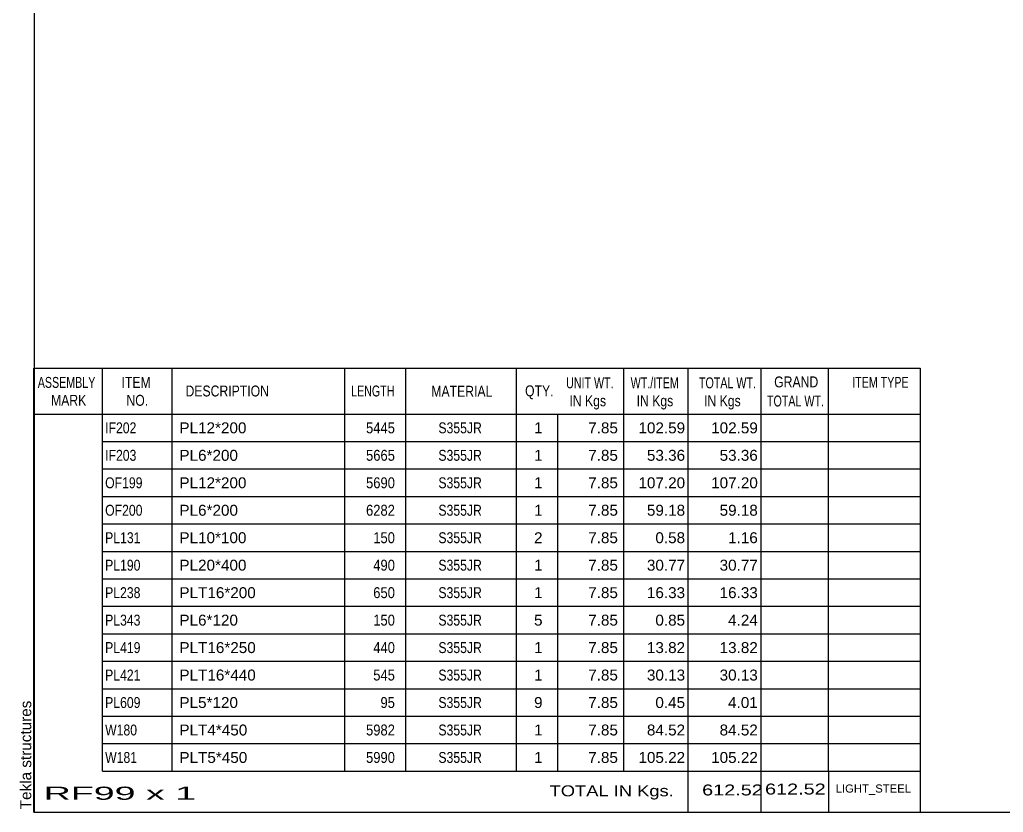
# Model space of a CAD drawing. Header units: millimetres. Extents: x 2 to 405, y 5 to 282.
# Drawn here: x 2.5 to 174.4, y 5 to 143.5 of the extents above; entities that cross this region are included whole.
import ezdxf

# ---------------------------------------------------------------- set-up
doc = ezdxf.new("R2010")
doc.units = ezdxf.units.MM
doc.styles.add('Arial', font='ARIAL.TTF', dxfattribs={"height": 0.2})

# ---------------------------------------------------------------- blocks, each defined once
blk = doc.blocks.new('Unknown-624480768-5214')
at = {"color": 5, "linetype": 'Continuous'}
for p, q in [((5, 282), (5, 5)), ((5, 5), (405, 5))]:
    blk.add_line(p, q, dxfattribs=at)
at = {"color": 174, "linetype": 'Continuous', "style": 'Arial'}
blk.add_text('Tekla structures', height=1.9102, rotation=90, dxfattribs=at).set_placement((4.5, 5.5))
blk = doc.blocks.new('CBS_BOM-624480768-12200')
at = {"color": 7, "linetype": 'Continuous'}
for p, q in [((4.97, 74.57), (4.97, 82.57)), ((4.97, 82.57), (159.89, 82.57)), ((16.97, 74.57), (16.97, 82.57)), ((29.16, 74.57), (29.16, 82.57)), ((59.32, 74.57), (59.32, 82.57)), ((70, 74.57), (70, 82.57)), ((89.32, 74.57), (89.32, 82.57)), ((108.12, 74.57), (108.12, 82.57)), ((119.33, 74.57), (119.33, 82.57)), ((132.12, 74.57), (132.12, 82.57)), ((143.87, 74.57), (143.87, 82.57)), ((159.89, 82.56), (159.89, 74.58)), ((4.97, 74.57), (159.89, 74.57)), ((4.97, 69.77), (4.97, 74.57)), ((16.97, 69.77), (16.97, 74.57)), ((29.16, 69.77), (29.16, 74.57)), ((59.32, 69.77), (59.32, 74.57)), ((70, 69.77), (70, 74.57)), ((89.32, 69.77), (89.32, 74.57)), ((96.58, 69.77), (96.58, 74.57)), ((108.12, 69.77), (108.12, 74.57)), ((119.33, 69.77), (119.33, 74.57)), ((132.12, 69.77), (132.12, 74.57)), ((143.89, 69.77), (143.89, 74.57)), ((159.89, 74.56), (159.89, 69.77)), ((4.97, 64.97), (4.97, 69.77)), ((16.97, 69.77), (159.89, 69.77)), ((16.97, 64.97), (16.97, 69.77)), ((29.16, 64.97), (29.16, 69.77)), ((59.32, 64.97), (59.32, 69.77)), ((70, 64.97), (70, 69.77)), ((89.32, 64.97), (89.32, 69.77)), ((96.58, 64.97), (96.58, 69.77)), ((108.12, 64.97), (108.12, 69.77)), ((119.33, 64.97), (119.33, 69.77)), ((132.12, 64.97), (132.12, 69.77)), ((143.89, 64.97), (143.89, 69.77)), ((159.89, 69.76), (159.89, 64.97)), ((4.97, 60.17), (4.97, 64.97)), ((16.97, 64.97), (159.89, 64.97)), ((16.97, 60.17), (16.97, 64.97)), ((29.16, 60.17), (29.16, 64.97)), ((59.32, 60.17), (59.32, 64.97)), ((70, 60.17), (70, 64.97)), ((89.32, 60.17), (89.32, 64.97)), ((96.58, 60.17), (96.58, 64.97)), ((108.12, 60.17), (108.12, 64.97)), ((119.33, 60.17), (119.33, 64.97)), ((132.12, 60.17), (132.12, 64.97)), ((143.89, 60.17), (143.89, 64.97)), ((159.89, 64.96), (159.89, 60.17)), ((4.97, 55.37), (4.97, 60.17)), ((16.97, 60.17), (159.89, 60.17)), ((16.97, 55.37), (16.97, 60.17)), ((29.16, 55.37), (29.16, 60.17)), ((59.32, 55.37), (59.32, 60.17)), ((70, 55.37), (70, 60.17)), ((89.32, 55.37), (89.32, 60.17)), ((96.58, 55.37), (96.58, 60.17)), ((108.12, 55.37), (108.12, 60.17)), ((119.33, 55.37), (119.33, 60.17)), ((132.12, 55.37), (132.12, 60.17)), ((143.89, 55.37), (143.89, 60.17)), ((159.89, 60.16), (159.89, 55.37)), ((4.97, 50.57), (4.97, 55.37)), ((16.97, 55.37), (159.89, 55.37)), ((16.97, 50.57), (16.97, 55.37)), ((29.16, 50.57), (29.16, 55.37)), ((59.32, 50.57), (59.32, 55.37)), ((70, 50.57), (70, 55.37)), ((89.32, 50.57), (89.32, 55.37)), ((96.58, 50.57), (96.58, 55.37)), ((108.12, 50.57), (108.12, 55.37)), ((119.33, 50.57), (119.33, 55.37)), ((132.12, 50.57), (132.12, 55.37)), ((143.89, 50.57), (143.89, 55.37)), ((159.89, 55.36), (159.89, 50.57)), ((4.97, 45.77), (4.97, 50.57)), ((16.97, 50.57), (159.89, 50.57)), ((16.97, 45.77), (16.97, 50.57)), ((29.16, 45.77), (29.16, 50.57)), ((59.32, 45.77), (59.32, 50.57)), ((70, 45.77), (70, 50.57)), ((89.32, 45.77), (89.32, 50.57)), ((96.58, 45.77), (96.58, 50.57)), ((108.12, 45.77), (108.12, 50.57)), ((119.33, 45.77), (119.33, 50.57)), ((132.12, 45.77), (132.12, 50.57)), ((143.89, 45.77), (143.89, 50.57)), ((159.89, 50.56), (159.89, 45.77)), ((4.97, 40.97), (4.97, 45.77)), ((16.97, 45.77), (159.89, 45.77)), ((16.97, 40.97), (16.97, 45.77)), ((29.16, 40.97), (29.16, 45.77)), ((59.32, 40.97), (59.32, 45.77)), ((70, 40.97), (70, 45.77)), ((89.32, 40.97), (89.32, 45.77)), ((96.58, 40.97), (96.58, 45.77)), ((108.12, 40.97), (108.12, 45.77)), ((119.33, 40.97), (119.33, 45.77)), ((132.12, 40.97), (132.12, 45.77)), ((143.89, 40.97), (143.89, 45.77)), ((159.89, 45.76), (159.89, 40.97)), ((4.97, 36.17), (4.97, 40.97)), ((16.97, 40.97), (159.89, 40.97)), ((16.97, 36.17), (16.97, 40.97)), ((29.16, 36.17), (29.16, 40.97)), ((59.32, 36.17), (59.32, 40.97)), ((70, 36.17), (70, 40.97)), ((89.32, 36.17), (89.32, 40.97)), ((96.58, 36.17), (96.58, 40.97)), ((108.12, 36.17), (108.12, 40.97)), ((119.33, 36.17), (119.33, 40.97)), ((132.12, 36.17), (132.12, 40.97)), ((143.89, 36.17), (143.89, 40.97)), ((159.89, 40.96), (159.89, 36.17)), ((4.97, 31.37), (4.97, 36.17)), ((16.97, 36.17), (159.89, 36.17)), ((16.97, 31.37), (16.97, 36.17)), ((29.16, 31.37), (29.16, 36.17)), ((59.32, 31.37), (59.32, 36.17)), ((70, 31.37), (70, 36.17)), ((89.32, 31.37), (89.32, 36.17)), ((96.58, 31.37), (96.58, 36.17)), ((108.12, 31.37), (108.12, 36.17)), ((119.33, 31.37), (119.33, 36.17)), ((132.12, 31.37), (132.12, 36.17)), ((143.89, 31.37), (143.89, 36.17)), ((159.89, 36.16), (159.89, 31.37)), ((4.97, 26.57), (4.97, 31.37)), ((16.97, 31.37), (159.89, 31.37)), ((16.97, 26.57), (16.97, 31.37)), ((29.16, 26.57), (29.16, 31.37)), ((59.32, 26.57), (59.32, 31.37)), ((70, 26.57), (70, 31.37)), ((89.32, 26.57), (89.32, 31.37)), ((96.58, 26.57), (96.58, 31.37)), ((108.12, 26.57), (108.12, 31.37)), ((119.33, 26.57), (119.33, 31.37)), ((132.12, 26.57), (132.12, 31.37)), ((143.89, 26.57), (143.89, 31.37)), ((159.89, 31.36), (159.89, 26.57)), ((4.97, 21.77), (4.97, 26.57)), ((16.97, 26.57), (159.89, 26.57)), ((16.97, 21.77), (16.97, 26.57)), ((29.16, 21.77), (29.16, 26.57)), ((59.32, 21.77), (59.32, 26.57)), ((70, 21.77), (70, 26.57)), ((89.32, 21.77), (89.32, 26.57)), ((96.58, 21.77), (96.58, 26.57)), ((108.12, 21.77), (108.12, 26.57)), ((119.33, 21.77), (119.33, 26.57)), ((132.12, 21.77), (132.12, 26.57)), ((143.89, 21.77), (143.89, 26.57)), ((159.89, 26.56), (159.89, 21.77)), ((4.97, 16.97), (4.97, 21.77)), ((16.97, 21.77), (159.89, 21.77)), ((16.97, 16.97), (16.97, 21.77)), ((29.16, 16.97), (29.16, 21.77)), ((59.32, 16.97), (59.32, 21.77)), ((70, 16.97), (70, 21.77)), ((89.32, 16.97), (89.32, 21.77)), ((96.58, 16.97), (96.58, 21.77)), ((108.12, 16.97), (108.12, 21.77)), ((119.33, 16.97), (119.33, 21.77)), ((132.12, 16.97), (132.12, 21.77)), ((143.89, 16.97), (143.89, 21.77)), ((159.89, 21.76), (159.89, 16.97)), ((4.97, 12.17), (4.97, 16.97)), ((16.97, 16.97), (159.89, 16.97)), ((16.97, 12.17), (16.97, 16.97)), ((29.16, 12.17), (29.16, 16.97)), ((59.32, 12.17), (59.32, 16.97)), ((70, 12.17), (70, 16.97)), ((89.32, 12.17), (89.32, 16.97)), ((96.58, 12.17), (96.58, 16.97)), ((108.12, 12.17), (108.12, 16.97)), ((119.33, 12.17), (119.33, 16.97)), ((132.12, 12.17), (132.12, 16.97)), ((143.89, 12.17), (143.89, 16.97)), ((159.89, 16.96), (159.89, 12.17)), ((4.97, 4.97), (4.97, 12.15)), ((16.97, 12.17), (159.89, 12.17)), ((119.33, 4.97), (119.33, 12.15)), ((132.12, 4.97), (132.12, 12.15)), ((143.93, 4.97), (143.93, 12.15)), ((159.89, 12.17), (159.89, 4.97)), ((4.97, 4.97), (159.89, 4.97))]:
    blk.add_line(p, q, dxfattribs=at)
at = {"color": 3, "linetype": 'Continuous', "style": 'Arial'}
for s, height, width, p in [('ASSEMBLY', 1.91, 0.7, (5.65, 79.14)), ('ITEM', 1.91, 0.8, (20.3, 79.14)), ('UNIT WT.', 1.91, 0.7, (98.01, 79.07)), ('WT./ITEM', 1.91, 0.7, (109.3, 79.07)), ('TOTAL WT.', 1.91, 0.7, (121.24, 79.07)), ('GRAND', 1.91, 0.8, (134.39, 79.23)), ('ITEM TYPE', 1.91, 0.7, (148.03, 79.15)), ('DESCRIPTION', 1.9102, 0.8, (31.48, 77.64)), ('LENGTH', 1.91, 0.7, (60.43, 77.64)), ('MATERIAL', 1.91, 0.8, (74.45, 77.59)), ('QTY.', 1.91, 0.8, (90.84, 77.67)), ('MARK', 1.91, 0.8, (7.97, 76.01)), ('NO.', 1.91, 0.8, (21.15, 76.01)), ('IN Kgs', 1.91, 0.8, (98.59, 75.93)), ('IN Kgs', 1.91, 0.8, (110.34, 75.93)), ('IN Kgs', 1.91, 0.8, (122.13, 75.93)), ('TOTAL WT.', 1.91, 0.7, (133.13, 75.89))]:
    blk.add_text(s, height=height, dxfattribs=dict(at, width=width)).set_placement(p)
at = {"color": 7, "linetype": 'Continuous', "style": 'Arial'}
for s, width, p in [('IF202', 0.8, (17.43, 71.2)), ('5445', 0.85, (63.04, 71.2)), ('S355JR', 0.8, (75.69, 71.2)), ('IF203', 0.8, (17.43, 66.4)), ('5665', 0.85, (63.04, 66.4)), ('S355JR', 0.8, (75.69, 66.4)), ('OF199', 0.8, (17.43, 61.6)), ('5690', 0.85, (63.04, 61.6)), ('S355JR', 0.8, (75.69, 61.6)), ('OF200', 0.8, (17.43, 56.8)), ('6282', 0.85, (63.04, 56.8)), ('S355JR', 0.8, (75.69, 56.8)), ('PL131', 0.8, (17.43, 52)), ('150', 0.85, (64.3, 52)), ('S355JR', 0.8, (75.69, 52)), ('PL190', 0.8, (17.43, 47.2)), ('490', 0.85, (64.3, 47.2)), ('S355JR', 0.8, (75.69, 47.2)), ('PL238', 0.8, (17.43, 42.4)), ('650', 0.85, (64.3, 42.4)), ('S355JR', 0.8, (75.69, 42.4)), ('PL343', 0.8, (17.43, 37.6)), ('150', 0.85, (64.3, 37.6)), ('S355JR', 0.8, (75.69, 37.6)), ('PL419', 0.8, (17.43, 32.8)), ('440', 0.85, (64.3, 32.8)), ('S355JR', 0.8, (75.69, 32.8)), ('PL421', 0.8, (17.43, 28)), ('545', 0.85, (64.3, 28)), ('S355JR', 0.8, (75.69, 28)), ('PL609', 0.8, (17.43, 23.2)), ('95', 0.85, (65.56, 23.2)), ('S355JR', 0.8, (75.69, 23.2)), ('W180', 0.8, (17.43, 18.4)), ('5982', 0.85, (63.04, 18.4)), ('S355JR', 0.8, (75.69, 18.4)), ('W181', 0.8, (17.43, 13.6)), ('5990', 0.85, (63.04, 13.6)), ('S355JR', 0.8, (75.69, 13.6))]:
    blk.add_text(s, height=1.91, dxfattribs=dict(at, width=width)).set_placement(p)
for s, p in [('PL12*200', (30.41, 71.2)), ('1', (92.41, 71.2)), ('7.85', (101.88, 71.2)), ('102.59', (110.66, 71.2)), ('102.59', (123.37, 71.2)), ('PL6*200', (30.41, 66.4)), ('1', (92.41, 66.4)), ('7.85', (101.88, 66.4)), ('53.36', (112.14, 66.4)), ('53.36', (124.85, 66.4)), ('PL12*200', (30.41, 61.6)), ('1', (92.41, 61.6)), ('7.85', (101.88, 61.6)), ('107.20', (110.66, 61.6)), ('107.20', (123.37, 61.6)), ('PL6*200', (30.41, 56.8)), ('1', (92.41, 56.8)), ('7.85', (101.88, 56.8)), ('59.18', (112.14, 56.8)), ('59.18', (124.85, 56.8)), ('PL10*100', (30.41, 52)), ('2', (92.41, 52)), ('7.85', (101.88, 52)), ('0.58', (113.62, 52)), ('1.16', (126.33, 52)), ('PL20*400', (30.41, 47.2)), ('1', (92.41, 47.2)), ('7.85', (101.88, 47.2)), ('30.77', (112.14, 47.2)), ('30.77', (124.85, 47.2)), ('PLT16*200', (30.41, 42.4)), ('1', (92.41, 42.4)), ('7.85', (101.88, 42.4)), ('16.33', (112.14, 42.4)), ('16.33', (124.85, 42.4)), ('PL6*120', (30.41, 37.6)), ('5', (92.41, 37.6)), ('7.85', (101.88, 37.6)), ('0.85', (113.62, 37.6)), ('4.24', (126.33, 37.6)), ('PLT16*250', (30.41, 32.8)), ('1', (92.41, 32.8)), ('7.85', (101.88, 32.8)), ('13.82', (112.14, 32.8)), ('13.82', (124.85, 32.8)), ('PLT16*440', (30.41, 28)), ('1', (92.41, 28)), ('7.85', (101.88, 28)), ('30.13', (112.14, 28)), ('30.13', (124.85, 28)), ('PL5*120', (30.41, 23.2)), ('9', (92.41, 23.2)), ('7.85', (101.88, 23.2)), ('0.45', (113.62, 23.2)), ('4.01', (126.33, 23.2)), ('PLT4*450', (30.41, 18.4)), ('1', (92.41, 18.4)), ('7.85', (101.88, 18.4)), ('84.52', (112.14, 18.4)), ('84.52', (124.85, 18.4)), ('PLT5*450', (30.41, 13.6)), ('1', (92.41, 13.6)), ('7.85', (101.88, 13.6)), ('105.22', (110.66, 13.6)), ('105.22', (123.37, 13.6))]:
    blk.add_text(s, height=1.91, dxfattribs=at).set_placement(p)
at = {"color": 6, "linetype": 'Continuous', "style": 'Arial'}
for s, height, width, p in [('RF99 x 1', 2.292, 2.05, (6.69, 7.16)), ('TOTAL IN Kgs.', 1.9102, 1.2, (95.13, 7.77)), ('612.52', 1.91, 1.3, (121.79, 7.92)), ('612.52', 1.91, 1.3, (132.79, 8.08))]:
    blk.add_text(s, height=height, dxfattribs=dict(at, width=width)).set_placement(p)
blk.add_text('LIGHT_STEEL', height=1.4135, dxfattribs=at).set_placement((145.14, 8.42))

msp = doc.modelspace()

# ---------------------------------------------------------------- block references
for name in ['Unknown-624480768-5214', 'CBS_BOM-624480768-12200']:
    msp.add_blockref(name, (0, 0))

doc.saveas('drawing.dxf')
